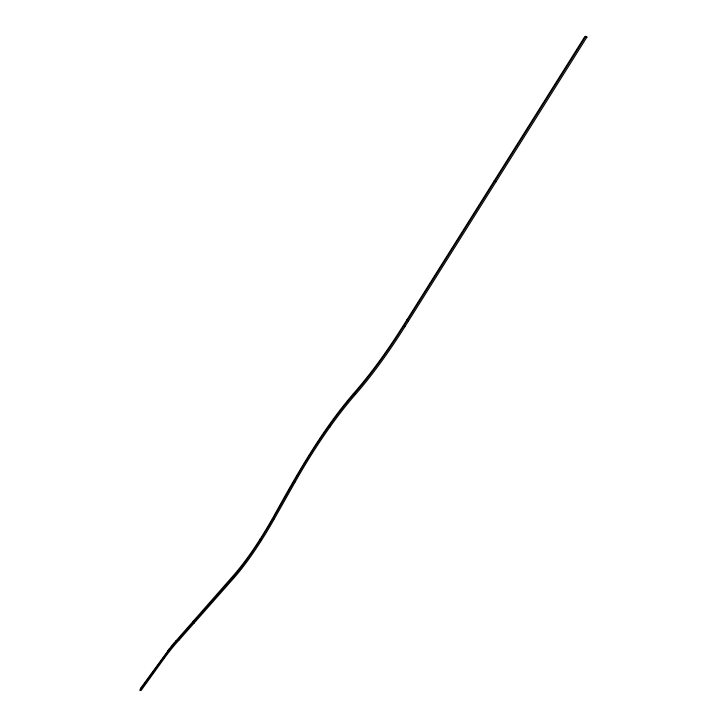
<?xml version="1.0" encoding="UTF-8"?>
<svg xmlns="http://www.w3.org/2000/svg" width="727" height="727" viewBox="0 0 727 727"><rect width="100%" height="100%" fill="white"/><g stroke="black" fill="none" stroke-linecap="round" stroke-linejoin="round"><path stroke-width="1.09" d="M140.038 690.187L140.529 688.315L171.717 645.649L234.021 574.775C249.07 557.282 261.475 537.698 272.889 517.706C297.116 473.859 321.979 429.757 355.003 391.78C372.978 371.07 388.763 348.542 403.394 325.369L584.853 36.504L585.917 36.35L586.962 37.077L404.966 326.641A147.118 30.607 -58.8 0 1 355.494 394.425A171.054 43.057 -61.1 0 0 295.289 481.792L274.406 518.796A102.916 20.829 -61.1 0 1 264.264 535.953L260.82 541.442A102.916 20.829 -61.1 0 1 234.339 577.547L179.36 639.787A126.053 25.236 -63.6 0 0 164.175 658.471L140.974 690.65L140.038 690.187L163.23 657.99A126.08 25.136 -63.6 0 1 178.406 639.297L233.331 577.029A102.934 20.747 -61.1 0 0 259.803 540.87M259.803 540.888L263.247 535.399A102.934 20.747 -61.1 0 0 273.388 518.242L294.281 481.229A171.099 42.884 -61.1 0 1 354.467 393.825A147.145 30.489 -58.8 0 0 403.912 326.014L585.917 36.35M330.085 425.495L330.013 426.94L328.668 425.504M144.11 685.107L146.1 682.344M151.398 674.992L152.715 673.157M585.898 37.231L586.962 37.077M494.187 180.841L496.032 181.75L495.232 181.514M140.529 688.315L141.456 688.778M163.23 657.99L164.175 658.471M171.717 645.649L172.662 646.139M169.091 648.957L170.036 649.438M167.755 650.683L168.7 651.165M178.406 639.297L179.36 639.787M175.552 641.069L176.507 641.55M174.289 642.541L175.243 643.031M194.054 621.739L193.091 621.24L193.082 622.657L194.045 623.157M233.331 577.029L234.339 577.565M261.402 540.506L260.375 539.961L260.239 538.834M273.388 518.242L274.406 518.796M294.281 481.229L295.289 481.792M354.467 393.825L355.494 394.425M403.912 326.014L404.966 326.641M407.983 320.362L408.538 320.961L406.938 319.735"/></g></svg>
